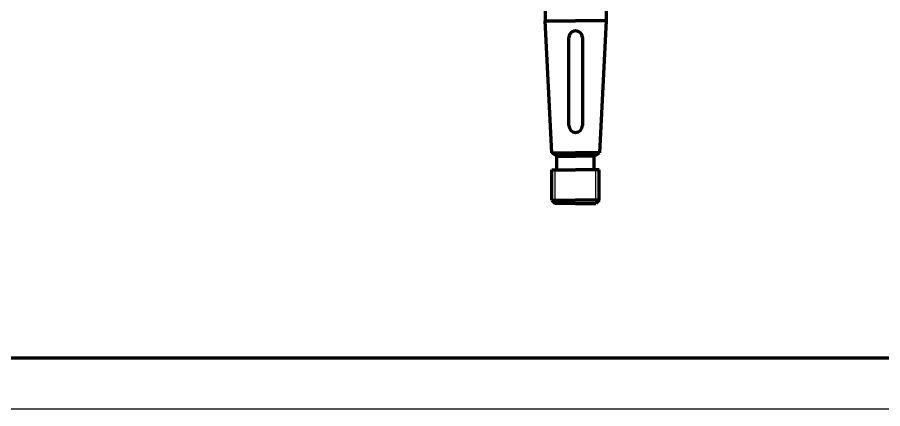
# Model space of a CAD drawing. Header units: millimetres. Extents: x 111 to 705, y -911 to -491.
# Drawn here: x 196.8 to 367.3, y -910.7 to -833.6 of the extents above; entities that cross this region are included whole.
import ezdxf

# ---------------------------------------------------------------- set-up
doc = ezdxf.new("R2010")
doc.units = ezdxf.units.MM
doc.header["$LTSCALE"] = 0.125
doc.linetypes.add('DASHEDX2', pattern=[38.09999942779541, 25.39999961853027, -12.69999980926514])
for name, color, linetype, lineweight in [('粗实线', 7, 'Continuous', 70), ('细实线', 4, 'Continuous', 30), ('虚线', 2, 'DASHEDX2', 30)]:
    doc.layers.add(name, color=color, linetype=linetype, lineweight=lineweight)
doc.layers.get('虚线').off()

# ---------------------------------------------------------------- blocks, each defined once
blk = doc.blocks.new('1')
at = {"layer": '粗实线'}
for p, q in [((300.7901381770401, -823.6335386730036), (300.7901381770401, -834.3002053396702)), ((312.79013817704, -823.6335386730036), (312.79013817704, -834.3002053396702)), ((300.7901381770401, -834.3002053396702), (306.79013817704, -834.3002053396702)), ((302.0917614107631, -860.3009599145206), (300.7901381770401, -834.3002053396702)), ((312.79013817704, -834.3002053396702), (306.79013817704, -834.3002053396702)), ((312.79013817704, -834.3002053396702), (311.488514943317, -860.3009599145206)), ((305.4568048437067, -854.9668720063369), (305.4568048437067, -837.6335386730036)), ((308.1234715103734, -837.6335386730036), (308.1234715103734, -854.9668720063369)), ((302.0917614107631, -860.3009599145206), (306.79013817704, -860.3009599145206)), ((303.1234715103734, -860.9668720063369), (302.0917614107631, -860.3009599145206)), ((303.1234715103734, -860.9668720063369), (306.79013817704, -860.9668720063369)), ((303.1234715103734, -863.6335386730036), (303.1234715103734, -860.9668720063369)), ((311.488514943317, -860.3009599145206), (306.79013817704, -860.3009599145206)), ((310.4568048437067, -860.9668720063369), (306.79013817704, -860.9668720063369)), ((310.4568048437067, -860.9668720063369), (311.488514943317, -860.3009599145206)), ((310.4568048437067, -863.6335386730036), (310.4568048437067, -860.9668720063369)), ((302.1234715103734, -869.6335386730036), (302.1234715103734, -863.6335386730036)), ((302.1234715103734, -863.6335386730036), (303.1234715103734, -863.6335386730036)), ((303.1234715103734, -863.6335386730036), (306.79013817704, -863.6335386730036)), ((310.4568048437067, -863.6335386730036), (306.79013817704, -863.6335386730036)), ((311.4568048437067, -863.6335386730036), (310.4568048437067, -863.6335386730036)), ((311.4568048437067, -869.6335386730036), (311.4568048437067, -863.6335386730036)), ((302.1234715103734, -869.6335386730036), (302.79013817704, -870.3002053396702)), ((302.1234715103734, -869.6335386730036), (306.79013817704, -869.6335386730036)), ((306.79013817704, -870.3002053396702), (302.79013817704, -870.3002053396702)), ((311.4568048437067, -869.6335386730036), (306.79013817704, -869.6335386730036)), ((306.79013817704, -870.3002053396702), (310.79013817704, -870.3002053396702)), ((311.4568048437067, -869.6335386730036), (310.79013817704, -870.3002053396702)), ((135.7357777179232, -900.695137502985), (694.7357777179234, -900.6951375029852))]:
    blk.add_line(p, q, dxfattribs=at)
for centre, start, end in [((306.79013817704, -837.6335386730036), 359.9999999999951, 180.0000000000049), ((306.79013817704, -854.9668720063369), 180.0000000000049, 359.9999999999951)]:
    blk.add_arc(centre, 1.333333333333314, start, end, dxfattribs=at)
at = {"layer": '细实线'}
for p, q in [((302.79013817704, -870.3002053396702), (302.79013817704, -863.6335386730036)), ((310.79013817704, -870.3002053396702), (310.79013817704, -863.6335386730036)), ((110.7357777179233, -910.6951375029851), (704.7357777179234, -910.6951375029852))]:
    blk.add_line(p, q, dxfattribs=at)

msp = doc.modelspace()

# ---------------------------------------------------------------- block references
at = {"layer": '虚线'}
msp.add_blockref('1', (0, 0), dxfattribs=at)

doc.saveas('drawing.dxf')
